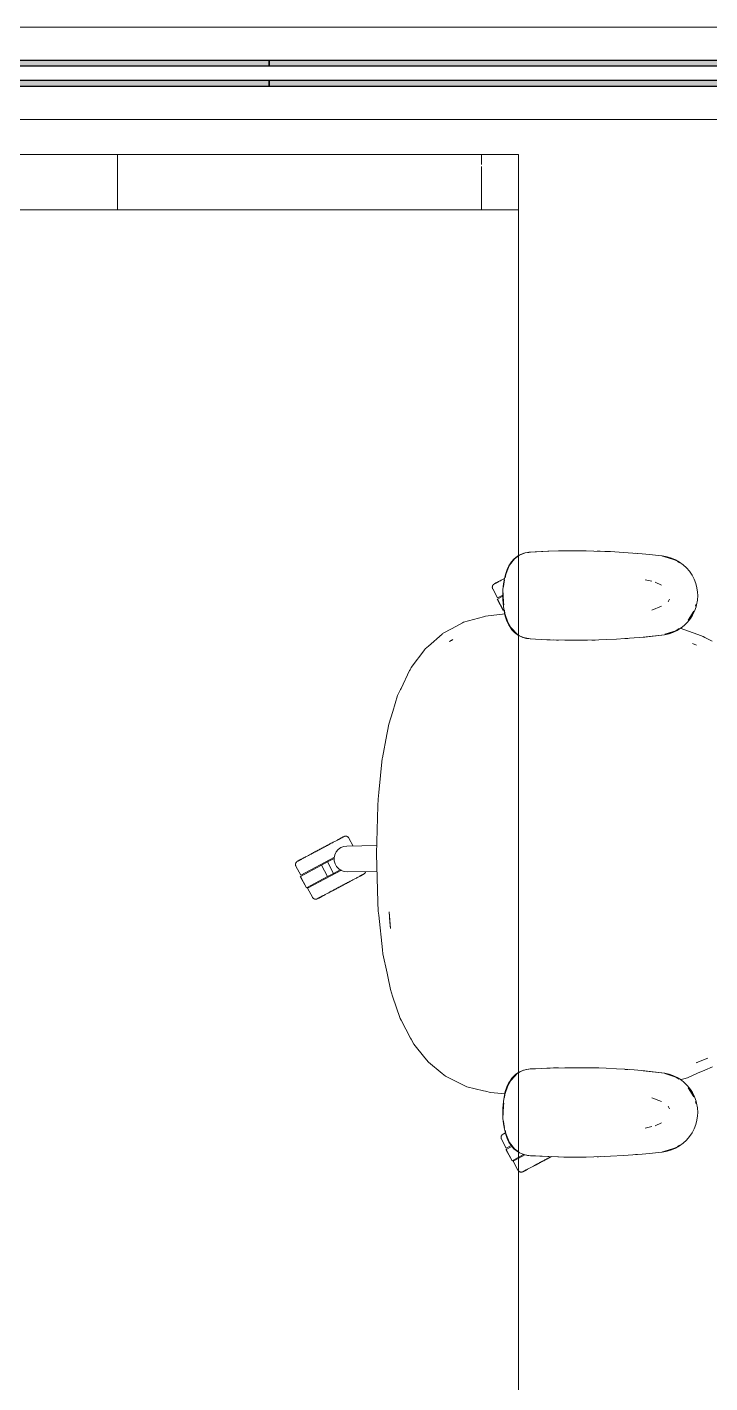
# Model space of a CAD drawing. Header units: millimetres. Extents: x 155927 to 295199, y -4084 to 97293.
# Drawn here: x 187236 to 187976, y 12139 to 13608 of the extents above; entities that cross this region are included whole.
import ezdxf

# ---------------------------------------------------------------- set-up
doc = ezdxf.new("R2010")
doc.units = ezdxf.units.MM
doc.header["$MEASUREMENT"] = 0
for name, color, linetype, lineweight in [('A-GLAZ-CURT', 7, 'CONTINUOUS', 9), ('A-GLAZ-CWMG', 7, 'CONTINUOUS', 9), ('G-IMPT', 8, 'CONTINUOUS', 9), ('I-FURN', 8, 'CONTINUOUS', 9)]:
    doc.layers.add(name, color=color, linetype=linetype, lineweight=lineweight)

msp = doc.modelspace()

# ---------------------------------------------------------------- hatches: boundary and pattern name
at = {"layer": 'A-GLAZ-CURT'}
h = msp.add_hatch(color=256, dxfattribs=at)
h.paths.add_polyline_path([(187498.8, 13543.6), (187498.8, 13549.6), (186598.8, 13549.6), (186598.8, 13543.6), (187304.6, 13543.6)], flags=0)
h.paths.add_polyline_path([(187498.8, 13565.6), (187498.8, 13571.6), (186598.8, 13571.6), (186598.8, 13565.6), (187304.6, 13565.6)], flags=0)
h = msp.add_hatch(color=256, dxfattribs=at)
h.paths.add_polyline_path([(188398.8, 13543.6), (188398.8, 13549.6), (187498.8, 13549.6), (187498.8, 13543.6), (188204.6, 13543.6)], flags=0)
h.paths.add_polyline_path([(188398.8, 13565.6), (188398.8, 13571.6), (187498.8, 13571.6), (187498.8, 13565.6), (188204.6, 13565.6)], flags=0)

# ---------------------------------------------------------------- linework, layer by layer
at = {"layer": 'A-GLAZ-CURT', "lineweight": 30}
for p, q in [((187498.8, 13571.6), (186598.8, 13571.6)), ((186598.8, 13565.6), (187498.8, 13565.6)), ((188398.8, 13571.6), (187498.8, 13571.6)), ((187498.8, 13571.6), (187498.8, 13565.6)), ((187498.8, 13565.6), (187498.8, 13571.6)), ((187498.8, 13565.6), (188398.8, 13565.6)), ((187498.8, 13549.6), (186598.8, 13549.6)), ((188398.8, 13549.6), (187498.8, 13549.6)), ((187498.8, 13549.6), (187498.8, 13543.6)), ((187498.8, 13543.6), (187498.8, 13549.6)), ((186598.8, 13543.6), (187498.8, 13543.6)), ((187498.8, 13543.6), (188398.8, 13543.6))]:
    msp.add_line(p, q, dxfattribs=at)
at = {"layer": 'A-GLAZ-CWMG'}
for p, q in [((187498.8, 13607.6), (186598.8, 13607.6)), ((188398.8, 13607.6), (187498.8, 13607.6)), ((187498.8, 13507.6), (186598.8, 13507.6)), ((188398.8, 13507.6), (187498.8, 13507.6))]:
    msp.add_line(p, q, dxfattribs=at)
at = {"layer": 'G-IMPT'}
for p, q in [((187764.6, 13031.3), (187759.3, 13024.5)), ((187761.4, 13028.1), (187764, 13031.1)), ((187767.8, 13034.2), (187764, 13031.1)), ((187769, 13034.6), (187764.6, 13031.3)), ((187769, 13034.9), (187767.8, 13034.2)), ((187771.2, 13036.1), (187769, 13034.9)), ((187770.2, 13035.5), (187769, 13034.6)), ((187776.4, 13037.9), (187770.2, 13035.5)), ((187771.2, 13036.1), (187774.9, 13037.5)), ((187776.2, 13037.9), (187774.9, 13037.5)), ((187776.2, 13037.9), (187778.6, 13038.3)), ((187776.4, 13037.9), (187780.2, 13038.5)), ((187780.2, 13038.6), (187778.6, 13038.3)), ((187802, 13039.7), (187780.2, 13038.6)), ((187800.8, 13039.6), (187780.2, 13038.6)), ((187780.2, 13038.6), (187781.9, 13038.7)), ((187802, 13039.7), (187781.9, 13038.7)), ((187822.2, 13040.1), (187800.8, 13039.6)), ((187812.4, 13040), (187800.8, 13039.6)), ((187800.8, 13039.6), (187802, 13039.7)), ((187822.2, 13040.1), (187802, 13039.7)), ((187812.4, 13040), (187831.6, 13040.2)), ((187842.4, 13040.1), (187812.4, 13040)), ((187822.2, 13040.1), (187812.4, 13040)), ((187820.2, 13040.1), (187818.3, 13040)), ((187822.2, 13040.1), (187820.2, 13040.1)), ((187842.4, 13040.1), (187822.2, 13040.1)), ((187842.4, 13040.1), (187831.6, 13040.2)), ((187842.4, 13040.1), (187850.8, 13039.9)), ((187862.6, 13039.5), (187850.8, 13039.9)), ((187855.8, 13039.8), (187854.3, 13039.8)), ((187857.7, 13039.7), (187855.8, 13039.8)), ((187862.6, 13039.5), (187868.6, 13039.3)), ((187882.7, 13038.5), (187868.6, 13039.3)), ((187887.8, 13038.1), (187882.7, 13038.5)), ((187887.8, 13038.1), (187902.9, 13036.9)), ((187896, 13037.5), (187897.7, 13037.3)), ((187902.9, 13036.9), (187907, 13036.6)), ((187907, 13036.6), (187924.9, 13034.7)), ((187924.4, 13034.7), (187936.9, 13030.8)), ((187924.4, 13034.7), (187927.7, 13033.7)), ((187924.9, 13034.7), (187930, 13033.8)), ((187933.4, 13032.6), (187925, 13034.5)), ((187936.9, 13030.8), (187927.7, 13033.7)), ((187934.8, 13032.3), (187930, 13033.8)), ((187933.4, 13032.6), (187941.5, 13028.9)), ((187939.1, 13030.5), (187934.8, 13032.3)), ((187755.2, 13014.5), (187757.5, 13020.1)), ((187755.2, 13015.6), (187756.7, 13019.9)), ((187758.7, 13024), (187756.7, 13019.9)), ((187759.3, 13024.5), (187757.5, 13020.1)), ((187758.7, 13024), (187761.4, 13028.1)), ((187939.1, 13030.5), (187943.5, 13028)), ((187943.6, 13027.3), (187941.5, 13028.9)), ((187947.6, 13025), (187943.5, 13028)), ((187947.6, 13025), (187951, 13021.8)), ((187954.4, 13018), (187951, 13021.8)), ((187957.2, 13013.8), (187954.4, 13018)), ((187752.7, 13004.2), (187752.2, 12998)), ((187752.7, 13004.2), (187753.7, 13010.1)), ((187753.1, 13004.5), (187752.9, 13001.3)), ((187753.9, 13008.3), (187753.1, 13004.5)), ((187755.2, 13015.6), (187753.7, 13010.1)), ((187755.2, 13014.5), (187754.5, 13011)), ((187906.2, 13008.7), (187913.7, 13007.1)), ((187924.1, 13003.1), (187917.3, 13006.3)), ((187957.2, 13013.8), (187959.4, 13009.6)), ((187959.4, 13009.6), (187961.2, 13004.9)), ((187962.5, 13000.1), (187961.2, 13004.9)), ((187752, 12991.7), (187752.2, 12998)), ((187752.1, 12987.2), (187752, 12991.7)), ((187752.1, 12987.2), (187752.6, 12979.9)), ((187752.5, 12994.8), (187752.4, 12991.7)), ((187752.6, 12984.5), (187752.4, 12991.7)), ((187932.7, 12987.9), (187931.7, 12985.7)), ((187963, 12986.7), (187962.1, 12981.7)), ((187962.5, 13000.1), (187963.1, 12995.5)), ((187963.3, 12991.7), (187963, 12986.7)), ((187963.3, 12991.7), (187963.1, 12995.5)), ((187752.6, 12984.5), (187753, 12981.8)), ((187753.8, 12973.1), (187752.6, 12979.9)), ((187753.8, 12975.6), (187754.3, 12972.3)), ((187754.7, 12969.2), (187753.8, 12973.1)), ((187754.3, 12972.3), (187757.3, 12962.9)), ((187913.7, 12976), (187924.2, 12980.1)), ((187931.7, 12985.7), (187931.4, 12985.2)), ((187959.2, 12974.9), (187952.9, 12965)), ((187959.2, 12974.9), (187957, 12971.2)), ((187959.9, 12974.8), (187957.6, 12970.3)), ((187959.9, 12974.8), (187961.6, 12979.6)), ((187960.8, 12980), (187961.4, 12982)), ((187962.1, 12981.7), (187961.6, 12979.6)), ((187708.4, 12962.1), (187697.2, 12956.1)), ((187709.5, 12962.7), (187708.4, 12962.1)), ((187730.9, 12968.7), (187709.5, 12962.7)), ((187730.9, 12968.7), (187733.1, 12969.4)), ((187754.4, 12971.8), (187733.1, 12969.4)), ((187754.7, 12969.2), (187756.5, 12964.1)), ((187756.5, 12964.1), (187758.7, 12959.5)), ((187757.3, 12962.9), (187758.8, 12960.4)), ((187758.7, 12959.5), (187759.5, 12958.1)), ((187759.1, 12960), (187759.9, 12958.5)), ((187761.9, 12954.6), (187759.5, 12958.1)), ((187760.4, 12957.7), (187762.3, 12954.6)), ((187948.6, 12959.2), (187945.2, 12956.6)), ((187952.2, 12962.8), (187948.6, 12959.2)), ((187952.2, 12962.8), (187955.3, 12966.8)), ((187957, 12971.2), (187952.9, 12965)), ((187957.6, 12970.3), (187955.3, 12966.8)), ((187671.3, 12936.9), (187686.1, 12949.9)), ((187686.1, 12949.9), (187686.8, 12950.5)), ((187697.2, 12956.1), (187686.8, 12950.5)), ((187694.1, 12941.9), (187697.9, 12943.9)), ((187694.1, 12941.9), (187696.4, 12943.1)), ((187696.4, 12943.1), (187697.9, 12943.9)), ((187761.1, 12956.7), (187768, 12949.3)), ((187761.1, 12956.7), (187762.4, 12955.2)), ((187764.8, 12951.6), (187761.9, 12954.6)), ((187762.3, 12954.6), (187768, 12949.3)), ((187762.5, 12955), (187765.6, 12951.5)), ((187764.8, 12951.6), (187766.1, 12950.5)), ((187768, 12949.3), (187765.6, 12951.5)), ((187769, 12948.5), (187766.1, 12950.5)), ((187770.2, 12948.2), (187769, 12948.8)), ((187769.3, 12948.3), (187773.7, 12946.3)), ((187770.2, 12948.2), (187774.5, 12946.1)), ((187777.6, 12945.2), (187773.7, 12946.3)), ((187774.5, 12946.1), (187781.9, 12944.7)), ((187781.6, 12944.7), (187777.6, 12945.2)), ((187787.3, 12944.4), (187781.6, 12944.7)), ((187787.3, 12944.4), (187799.9, 12943.8)), ((187803.4, 12943.7), (187799.9, 12943.8)), ((187819.1, 12943.3), (187803.4, 12943.7)), ((187806.8, 12943.6), (187810.1, 12943.5)), ((187812.3, 12943.5), (187810.1, 12943.5)), ((187819.1, 12943.3), (187823.6, 12943.2)), ((187823.6, 12943.2), (187838.3, 12943.3)), ((187843.8, 12943.3), (187838.3, 12943.3)), ((187843.8, 12943.3), (187856.1, 12943.6)), ((187850.5, 12943.5), (187848.5, 12943.5)), ((187852.2, 12943.5), (187850.5, 12943.5)), ((187863.9, 12943.9), (187856.1, 12943.6)), ((187863.9, 12943.9), (187875.3, 12944.5)), ((187884.1, 12945), (187875.3, 12944.5)), ((187884.1, 12945), (187894.4, 12945.7)), ((187886.2, 12945.2), (187884.3, 12945.1)), ((187886.2, 12945.2), (187887.6, 12945.3)), ((187905.8, 12946.7), (187894.4, 12945.7)), ((187927.2, 12949.1), (187904.3, 12946.6)), ((187904.3, 12946.6), (187924.4, 12948.7)), ((187927.2, 12949.1), (187905.8, 12946.7)), ((187927.2, 12949.1), (187924.4, 12948.7)), ((187927.2, 12949.1), (187932.2, 12950.2)), ((187939.6, 12953.5), (187927.7, 12949.7)), ((187936.9, 12952.6), (187927.7, 12949.7)), ((187927.7, 12949.4), (187930.4, 12949.9)), ((187930.4, 12949.9), (187938.6, 12953.1)), ((187936.3, 12951.7), (187932.2, 12950.2)), ((187940.9, 12953.9), (187936.3, 12951.7)), ((187939.6, 12953.5), (187936.9, 12952.6)), ((187939.6, 12953.5), (187943.2, 12955.9)), ((187940.9, 12953.9), (187945.2, 12956.6)), ((187944.4, 12956.5), (187963.3, 12949.5)), ((187963.3, 12949.5), (187969.3, 12947.4)), ((187971, 12946.4), (187969.3, 12947.4)), ((187978.9, 12942.3), (187971, 12946.4)), ((187652.8, 12913.6), (187667.3, 12933.1)), ((187667.3, 12933.1), (187668, 12934)), ((187671.3, 12936.9), (187668, 12934)), ((187962, 12937.9), (187957.5, 12939.6)), ((187957.5, 12939.6), (187961.4, 12938.2)), ((187962, 12937.9), (187961.4, 12938.2)), ((187652.8, 12913.6), (187652.3, 12912.8)), ((187650.9, 12910.5), (187641.7, 12890.9)), ((187650.9, 12910.5), (187651.4, 12911.2)), ((187652.3, 12912.8), (187651.4, 12911.2)), ((187638, 12883.2), (187641.2, 12890)), ((187641.7, 12890.9), (187641.2, 12890)), ((187638, 12883.2), (187632.7, 12865.9)), ((187632.7, 12865.9), (187628.5, 12852.3)), ((187626.4, 12841.1), (187621.5, 12815.7)), ((187626.4, 12841.1), (187627.1, 12844.7)), ((187628.5, 12852.3), (187627.1, 12844.7)), ((187621.4, 12815.2), (187617.6, 12778.2)), ((187621.4, 12815.2), (187621.5, 12815.7)), ((187616.6, 12763.9), (187616.9, 12771.2)), ((187617.6, 12778.2), (187616.9, 12771.2)), ((187615, 12711.7), (187616.6, 12763.9)), ((187616.7, 12659.5), (187615, 12711.7)), ((187616.7, 12659.5), (187617, 12649.6)), ((187617.5, 12645.2), (187617, 12649.6)), ((187628.9, 12649.1), (187630.2, 12630.8)), ((187628.9, 12649.1), (187629.6, 12637.7)), ((187617.5, 12645.2), (187621.7, 12607.8)), ((187630.2, 12630.8), (187629.6, 12637.7)), ((187622.1, 12603.4), (187621.7, 12607.8)), ((187626.5, 12582.4), (187622.1, 12603.4)), ((187626.5, 12582.4), (187627.3, 12578.8)), ((187627.3, 12578.8), (187630.1, 12564.9)), ((187632.6, 12557.5), (187630.1, 12564.9)), ((187632.6, 12557.5), (187640.8, 12533.4)), ((187641.7, 12531.7), (187640.8, 12533.4)), ((187652, 12512.2), (187641.7, 12531.7)), ((187652, 12512.2), (187652.7, 12510.9)), ((187655.4, 12505.7), (187652.7, 12510.9)), ((187655.4, 12505.7), (187667.6, 12490.6)), ((187671.4, 12485.9), (187667.6, 12490.6)), ((187974.1, 12490.5), (187962.2, 12485.6)), ((187686.3, 12473.8), (187671.4, 12485.9)), ((187686.3, 12473.8), (187690, 12470.8)), ((187761.1, 12466.7), (187768, 12474.1)), ((187762.3, 12468.8), (187768, 12474.1)), ((187764.8, 12471.8), (187766.1, 12472.9)), ((187768, 12474.1), (187765.6, 12471.9)), ((187769, 12474.9), (187766.1, 12472.9)), ((187770.2, 12475.2), (187769, 12474.6)), ((187769.3, 12475.1), (187773.7, 12477.1)), ((187770.2, 12475.2), (187774.5, 12477.3)), ((187777.6, 12478.2), (187773.7, 12477.1)), ((187774.5, 12477.3), (187781.9, 12478.7)), ((187781.6, 12478.7), (187777.6, 12478.2)), ((187787.3, 12479), (187781.6, 12478.7)), ((187787.3, 12479), (187799.9, 12479.6)), ((187803.4, 12479.7), (187799.9, 12479.6)), ((187819.1, 12480.1), (187803.4, 12479.7)), ((187806.8, 12479.8), (187810.1, 12479.9)), ((187812.3, 12479.9), (187810.1, 12479.9)), ((187819.1, 12480.1), (187823.6, 12480.1)), ((187823.6, 12480.1), (187838.3, 12480.1)), ((187843.8, 12480.1), (187838.3, 12480.1)), ((187843.8, 12480.1), (187856.1, 12479.8)), ((187850.5, 12479.9), (187848.5, 12479.9)), ((187852.2, 12479.9), (187850.5, 12479.9)), ((187863.9, 12479.5), (187856.1, 12479.8)), ((187863.9, 12479.5), (187875.3, 12478.9)), ((187884.1, 12478.4), (187875.3, 12478.9)), ((187884.1, 12478.4), (187894.4, 12477.7)), ((187886.2, 12478.2), (187884.3, 12478.3)), ((187886.2, 12478.2), (187887.6, 12478.1)), ((187905.8, 12476.7), (187894.4, 12477.7)), ((187927.2, 12474.3), (187904.3, 12476.8)), ((187904.3, 12476.8), (187924.4, 12474.6)), ((187927.2, 12474.3), (187905.8, 12476.7)), ((187927.2, 12474.3), (187924.4, 12474.6)), ((187927.2, 12474.3), (187932.2, 12473.2)), ((187927.7, 12474), (187930.4, 12473.5)), ((187939.6, 12469.9), (187927.7, 12473.7)), ((187936.9, 12470.8), (187927.7, 12473.7)), ((187930.4, 12473.5), (187938.6, 12470.3)), ((187936.3, 12471.7), (187932.2, 12473.2)), ((187952.1, 12469.2), (187963.2, 12474.1)), ((187962, 12485.5), (187962.2, 12485.6)), ((187963.2, 12474.1), (187971, 12477.5)), ((187971, 12477.5), (187979.2, 12481.1)), ((187690, 12470.8), (187697.1, 12467.3)), ((187708.6, 12461.6), (187697.1, 12467.3)), ((187708.6, 12461.6), (187713, 12459.5)), ((187713, 12459.5), (187730.9, 12455.1)), ((187754.3, 12451.1), (187757.3, 12460.5)), ((187754.7, 12454.2), (187756.5, 12459.3)), ((187756.5, 12459.3), (187758.7, 12463.9)), ((187757.3, 12460.5), (187758.8, 12463)), ((187758.7, 12463.9), (187759.5, 12465.3)), ((187759.1, 12463.4), (187759.9, 12464.9)), ((187761.9, 12468.8), (187759.5, 12465.3)), ((187760.4, 12465.7), (187762.3, 12468.8)), ((187761.1, 12466.7), (187762.4, 12468.2)), ((187764.8, 12471.8), (187761.9, 12468.8)), ((187762.5, 12468.4), (187765.6, 12471.9)), ((187940.9, 12469.5), (187936.3, 12471.7)), ((187939.6, 12469.9), (187936.9, 12470.8)), ((187939.6, 12469.9), (187943.2, 12467.5)), ((187940.9, 12469.5), (187945.2, 12466.8)), ((187952.1, 12469.2), (187944.3, 12467)), ((187948.6, 12464.2), (187945.2, 12466.8)), ((187952.2, 12460.6), (187948.6, 12464.2)), ((187952.2, 12460.6), (187955.3, 12456.6)), ((187959.2, 12448.5), (187952.9, 12458.4)), ((187957, 12452.2), (187952.9, 12458.4)), ((187730.9, 12455.1), (187733.3, 12454.5)), ((187738.6, 12453.2), (187733.3, 12454.5)), ((187754.4, 12451.7), (187738.6, 12453.2)), ((187752.1, 12436.2), (187752.6, 12443.5)), ((187753.8, 12450.3), (187752.6, 12443.5)), ((187754.7, 12454.2), (187753.8, 12450.3)), ((187753.8, 12447.8), (187754.3, 12451.1)), ((187913.7, 12447.4), (187924.2, 12443.3)), ((187957.6, 12453.1), (187955.3, 12456.6)), ((187959.2, 12448.5), (187957, 12452.2)), ((187959.9, 12448.6), (187957.6, 12453.1)), ((187959.9, 12448.6), (187961.6, 12443.8)), ((187960.8, 12443.4), (187961.4, 12441.3)), ((187962.1, 12441.7), (187961.6, 12443.8)), ((187752.1, 12436.2), (187752, 12431.7)), ((187752, 12431.7), (187752.2, 12425.4)), ((187752.6, 12438.9), (187752.4, 12431.7)), ((187752.5, 12428.6), (187752.4, 12431.7)), ((187752.6, 12438.9), (187753, 12441.6)), ((187931.7, 12437.7), (187931.4, 12438.2)), ((187932.7, 12435.5), (187931.7, 12437.7)), ((187963, 12436.7), (187962.1, 12441.7)), ((187963.3, 12431.7), (187963, 12436.7)), ((187963.3, 12431.7), (187963.1, 12427.8)), ((187752.7, 12419.2), (187752.2, 12425.4)), ((187752.7, 12419.2), (187753.7, 12413.3)), ((187753.1, 12418.9), (187752.9, 12422.1)), ((187753.9, 12415.1), (187753.1, 12418.9)), ((187906.2, 12414.7), (187913.7, 12416.3)), ((187924.1, 12420.3), (187917.3, 12417.1)), ((187957.2, 12409.6), (187959.4, 12413.8)), ((187959.4, 12413.8), (187961.2, 12418.5)), ((187962.5, 12423.3), (187961.2, 12418.5)), ((187962.5, 12423.3), (187963.1, 12427.8)), ((187755.2, 12407.8), (187753.7, 12413.3)), ((187755.2, 12408.9), (187754.5, 12412.4)), ((187755.2, 12408.9), (187757.5, 12403.3)), ((187755.2, 12407.8), (187756.7, 12403.5)), ((187758.7, 12399.4), (187756.7, 12403.5)), ((187759.3, 12398.9), (187757.5, 12403.3)), ((187758.7, 12399.4), (187761.4, 12395.3)), ((187764.6, 12392.1), (187759.3, 12398.9)), ((187947.6, 12398.4), (187951, 12401.6)), ((187954.4, 12405.4), (187951, 12401.6)), ((187957.2, 12409.6), (187954.4, 12405.4)), ((187761.4, 12395.3), (187764, 12392.3)), ((187767.8, 12389.2), (187764, 12392.3)), ((187769, 12388.8), (187764.6, 12392.1)), ((187769, 12388.5), (187767.8, 12389.2)), ((187770.2, 12387.9), (187769, 12388.8)), ((187771.2, 12387.3), (187769, 12388.5)), ((187776.4, 12385.5), (187770.2, 12387.9)), ((187771.2, 12387.3), (187774.9, 12385.9)), ((187776.2, 12385.5), (187774.9, 12385.9)), ((187776.2, 12385.5), (187778.6, 12385.1)), ((187776.4, 12385.5), (187780.2, 12384.9)), ((187780.2, 12384.8), (187778.6, 12385.1)), ((187800.8, 12383.8), (187780.2, 12384.8)), ((187802, 12383.7), (187780.2, 12384.8)), ((187780.2, 12384.8), (187781.9, 12384.7)), ((187802, 12383.7), (187781.9, 12384.7)), ((187882.7, 12384.9), (187868.6, 12384.1)), ((187887.8, 12385.2), (187882.7, 12384.9)), ((187887.8, 12385.2), (187902.9, 12386.5)), ((187896, 12385.9), (187897.7, 12386.1)), ((187902.9, 12386.5), (187907, 12386.8)), ((187907, 12386.8), (187924.9, 12388.7)), ((187924.4, 12388.7), (187936.9, 12392.6)), ((187924.4, 12388.7), (187927.7, 12389.7)), ((187924.9, 12388.7), (187930, 12389.6)), ((187933.4, 12390.8), (187925, 12388.9)), ((187936.9, 12392.6), (187927.7, 12389.7)), ((187934.8, 12391.1), (187930, 12389.6)), ((187933.4, 12390.8), (187941.5, 12394.5)), ((187939.1, 12392.9), (187934.8, 12391.1)), ((187939.1, 12392.9), (187943.5, 12395.4)), ((187943.6, 12396.1), (187941.5, 12394.5)), ((187947.6, 12398.4), (187943.5, 12395.4)), ((187822.2, 12383.3), (187800.8, 12383.8)), ((187812.4, 12383.4), (187800.8, 12383.8)), ((187800.8, 12383.8), (187802, 12383.7)), ((187822.2, 12383.3), (187802, 12383.7)), ((187842.4, 12383.3), (187812.4, 12383.4)), ((187822.2, 12383.3), (187812.4, 12383.4)), ((187812.4, 12383.4), (187831.6, 12383.2)), ((187820.2, 12383.3), (187818.3, 12383.3)), ((187822.2, 12383.3), (187820.2, 12383.3)), ((187842.4, 12383.3), (187822.2, 12383.3)), ((187842.4, 12383.3), (187831.6, 12383.2)), ((187842.4, 12383.3), (187850.8, 12383.5)), ((187862.6, 12383.9), (187850.8, 12383.5)), ((187855.8, 12383.6), (187854.3, 12383.6)), ((187857.7, 12383.7), (187855.8, 12383.6)), ((187862.6, 12383.9), (187868.6, 12384.1))]:
    msp.add_line(p, q, dxfattribs=at)
at = {"layer": 'I-FURN'}
for p, q in [((187729, 13469.5), (186209, 13469.5)), ((187769, 13469.5), (186969, 13469.5)), ((186969, 13469.5), (187769, 13469.5)), ((187204, 13469.5), (187334.3, 13469.5)), ((187334.3, 13469.5), (187769, 13469.5)), ((187334.3, 13409.5), (187334.3, 13469.5)), ((187334.3, 13409.5), (187334.3, 13469.5)), ((187769, 13469.5), (187729, 13469.5)), ((187729, 13458.9), (187729, 13469.5)), ((187729, 13458.9), (187729, 13469.5)), ((187729, 13409.5), (187729, 13456.6)), ((187729, 13409.5), (187729, 13456.6)), ((187769, 13409.5), (187769, 13469.5)), ((187769, 13409.5), (187769, 13469.5)), ((187769, 12069.5), (187769, 13469.5)), ((187769, 13469.5), (187769, 12069.5)), ((186209, 13409.5), (187729, 13409.5)), ((187334.3, 13409.5), (187204, 13409.5)), ((187769, 13409.5), (187334.3, 13409.5)), ((187729.5, 13409.5), (187769, 13409.5)), ((187740.6, 13001), (187740.7, 13001.2)), ((187740.7, 13001.7), (187740.8, 13001.8)), ((187740.7, 13001.5), (187740.7, 13001.7)), ((187740.7, 13001.3), (187740.7, 13001.5)), ((187740.7, 13001.2), (187740.7, 13001.3)), ((187740.8, 13002), (187740.9, 13002.1)), ((187740.8, 13001.8), (187740.8, 13002)), ((187740.9, 13002.3), (187741, 13002.4)), ((187740.9, 13002.1), (187740.9, 13002.3)), ((187741, 13002.4), (187741.1, 13002.6)), ((187741.1, 13002.6), (187741.2, 13002.7)), ((187741.2, 13002.9), (187741.3, 13003)), ((187741.2, 13002.7), (187741.2, 13002.9)), ((187741.3, 13003), (187741.4, 13003.1)), ((187741.4, 13003.1), (187741.5, 13003.2)), ((187741.5, 13003.2), (187741.6, 13003.4)), ((187741.6, 13003.4), (187741.7, 13003.5)), ((187741.7, 13003.5), (187741.8, 13003.6)), ((187741.8, 13003.6), (187741.9, 13003.7)), ((187741.9, 13003.7), (187742.1, 13003.8)), ((187742.1, 13003.8), (187742.2, 13003.9)), ((187742.2, 13003.9), (187742.3, 13004)), ((187742.3, 13004), (187742.5, 13004.1)), ((187742.5, 13004.1), (187742.6, 13004.2)), ((187742.6, 13004.2), (187742.7, 13004.3)), ((187742.7, 13004.3), (187742.8, 13004.3)), ((187742.9, 13004.4), (187742.8, 13004.3)), ((187742.8, 13004.3), (187742.8, 13004.3)), ((187742.8, 13004.3), (187742.9, 13004.3)), ((187742.8, 13004.3), (187742.8, 13004.3)), ((187742.8, 13004.3), (187742.8, 13004.3)), ((187742.9, 13004.3), (187743, 13004.4)), ((187743, 13004.4), (187742.9, 13004.4)), ((187743, 13004.4), (187743.1, 13004.5)), ((187743.2, 13004.5), (187743, 13004.4)), ((187743.1, 13004.5), (187743.3, 13004.6)), ((187743.4, 13004.6), (187743.2, 13004.5)), ((187743.3, 13004.6), (187743.5, 13004.7)), ((187743.6, 13004.8), (187743.4, 13004.6)), ((187743.5, 13004.7), (187743.8, 13004.8)), ((187743.9, 13004.9), (187743.6, 13004.8)), ((187743.8, 13004.8), (187744, 13005)), ((187744.2, 13005.1), (187743.9, 13004.9)), ((187744, 13005), (187744.4, 13005.2)), ((187744.6, 13005.3), (187744.2, 13005.1)), ((187744.4, 13005.2), (187744.8, 13005.4)), ((187745, 13005.5), (187744.6, 13005.3)), ((187744.8, 13005.4), (187745.2, 13005.6)), ((187745.4, 13005.7), (187745, 13005.5)), ((187745.2, 13005.6), (187745.6, 13005.8)), ((187745.9, 13005.9), (187745.4, 13005.7)), ((187745.6, 13005.8), (187746.1, 13006.1)), ((187746.4, 13006.2), (187745.9, 13005.9)), ((187746.1, 13006.1), (187746.6, 13006.3)), ((187746.9, 13006.5), (187746.4, 13006.2)), ((187746.6, 13006.3), (187747.2, 13006.6)), ((187747.5, 13006.8), (187746.9, 13006.5)), ((187747.2, 13006.6), (187747.7, 13006.9)), ((187748.1, 13007.1), (187747.5, 13006.8)), ((187748.7, 13007.5), (187748.1, 13007.1)), ((187749.4, 13007.8), (187748.7, 13007.5)), ((187750.1, 13008.2), (187749.4, 13007.8)), ((187750.8, 13008.6), (187750.1, 13008.2)), ((187751.5, 13009), (187750.8, 13008.6)), ((187752.3, 13009.4), (187751.5, 13009)), ((187753.1, 13009.8), (187752.3, 13009.4)), ((187753.9, 13010.2), (187753.1, 13009.8)), ((187740.6, 13000.9), (187740.6, 13001)), ((187740.6, 13000.7), (187740.6, 13000.9)), ((187740.6, 13000.5), (187740.6, 13000.7)), ((187740.7, 13000.4), (187740.6, 13000.5)), ((187740.7, 13000.2), (187740.7, 13000.4)), ((187740.7, 13000.1), (187740.7, 13000.2)), ((187740.7, 12999.9), (187740.7, 13000.1)), ((187740.8, 12999.7), (187740.7, 12999.9)), ((187740.8, 12999.6), (187740.8, 12999.7)), ((187740.9, 12999.4), (187740.8, 12999.6)), ((187740.9, 12999.3), (187740.9, 12999.4)), ((187741, 12999.1), (187740.9, 12999.3)), ((187741, 12999), (187741, 12999.1)), ((187741.1, 12998.8), (187741, 12999)), ((187741.1, 12998.8), (187746.3, 12989.2)), ((187745.9, 12987.8), (187752.5, 12975.5)), ((187746.1, 12987.9), (187751.4, 12990.7)), ((187752.6, 12975.6), (187746.1, 12987.9)), ((187746.3, 12989.2), (187751.9, 12992.2)), ((187753.7, 12976.1), (187752.6, 12975.6)), ((187563.2, 12721.7), (187564.1, 12722.2)), ((187564.6, 12722.5), (187563.7, 12722)), ((187564.1, 12722.2), (187565, 12722.7)), ((187565.5, 12722.9), (187564.6, 12722.5)), ((187565, 12722.7), (187565.9, 12723.2)), ((187566.4, 12723.4), (187565.5, 12722.9)), ((187565.9, 12723.2), (187566.8, 12723.6)), ((187567.3, 12723.9), (187566.4, 12723.4)), ((187566.8, 12723.6), (187567.7, 12724.1)), ((187568.1, 12724.3), (187567.3, 12723.9)), ((187567.7, 12724.1), (187568.5, 12724.5)), ((187569, 12724.8), (187568.1, 12724.3)), ((187569.8, 12725.2), (187569, 12724.8)), ((187570.6, 12725.6), (187569.8, 12725.2)), ((187571.3, 12726), (187570.6, 12725.6)), ((187572.1, 12726.4), (187571.3, 12726)), ((187572.8, 12726.8), (187572.1, 12726.4)), ((187573.5, 12727.2), (187572.8, 12726.8)), ((187574.1, 12727.5), (187573.5, 12727.2)), ((187574.7, 12727.8), (187574.1, 12727.5)), ((187575.3, 12728.1), (187574.7, 12727.8)), ((187575, 12728), (187575.6, 12728.3)), ((187575.8, 12728.4), (187575.3, 12728.1)), ((187575.6, 12728.3), (187576.1, 12728.6)), ((187576.4, 12728.7), (187575.8, 12728.4)), ((187576.1, 12728.6), (187576.6, 12728.8)), ((187576.8, 12729), (187576.4, 12728.7)), ((187576.6, 12728.8), (187577.1, 12729.1)), ((187577.3, 12729.2), (187576.8, 12729)), ((187577.1, 12729.1), (187577.5, 12729.3)), ((187577.7, 12729.4), (187577.3, 12729.2)), ((187577.5, 12729.3), (187577.9, 12729.5)), ((187578.1, 12729.6), (187577.7, 12729.4)), ((187577.9, 12729.5), (187578.2, 12729.7)), ((187578.4, 12729.8), (187578.1, 12729.6)), ((187578.2, 12729.7), (187578.6, 12729.9)), ((187578.7, 12730), (187578.4, 12729.8)), ((187578.6, 12729.9), (187578.8, 12730)), ((187579, 12730.1), (187578.7, 12730)), ((187578.8, 12730), (187579.1, 12730.2)), ((187579.2, 12730.2), (187579, 12730.1)), ((187579.1, 12730.2), (187579.3, 12730.3)), ((187579.4, 12730.3), (187579.2, 12730.2)), ((187579.3, 12730.3), (187579.4, 12730.4)), ((187579.4, 12730.4), (187579.6, 12730.4)), ((187579.5, 12730.4), (187579.4, 12730.3)), ((187579.6, 12730.4), (187579.5, 12730.4)), ((187579.6, 12730.4), (187579.6, 12730.5)), ((187579.6, 12730.5), (187579.7, 12730.5)), ((187579.7, 12730.5), (187579.6, 12730.4)), ((187579.7, 12730.5), (187579.8, 12730.6)), ((187579.7, 12730.5), (187579.7, 12730.5)), ((187579.7, 12730.5), (187579.7, 12730.5)), ((187579.8, 12730.6), (187580, 12730.6)), ((187580, 12730.6), (187580.1, 12730.7)), ((187580.1, 12730.7), (187580.3, 12730.7)), ((187580.3, 12730.7), (187580.4, 12730.8)), ((187580.4, 12730.8), (187580.6, 12730.8)), ((187580.6, 12730.8), (187580.7, 12730.9)), ((187580.7, 12730.9), (187580.9, 12730.9)), ((187580.9, 12730.9), (187581.1, 12730.9)), ((187581.1, 12730.9), (187581.2, 12730.9)), ((187581.2, 12730.9), (187581.4, 12731)), ((187581.4, 12731), (187581.5, 12731)), ((187581.5, 12731), (187581.7, 12731)), ((187581.7, 12731), (187581.9, 12730.9)), ((187581.9, 12730.9), (187582, 12730.9)), ((187582, 12730.9), (187582.2, 12730.9)), ((187582.2, 12730.9), (187582.3, 12730.9)), ((187582.3, 12730.9), (187582.5, 12730.8)), ((187582.5, 12730.8), (187582.7, 12730.8)), ((187582.7, 12730.8), (187582.8, 12730.8)), ((187582.8, 12730.8), (187583, 12730.7)), ((187583, 12730.7), (187583.1, 12730.7)), ((187583.1, 12730.7), (187583.3, 12730.6)), ((187583.3, 12730.6), (187583.4, 12730.5)), ((187583.4, 12730.5), (187583.6, 12730.4)), ((187583.6, 12730.4), (187583.7, 12730.4)), ((187583.7, 12730.4), (187583.8, 12730.3)), ((187583.8, 12730.3), (187584, 12730.2)), ((187584, 12730.2), (187584.1, 12730.1)), ((187584.1, 12730.1), (187584.2, 12730)), ((187584.2, 12730), (187584.3, 12729.9)), ((187584.3, 12729.9), (187584.4, 12729.8)), ((187584.4, 12729.8), (187584.6, 12729.6)), ((187584.6, 12729.6), (187584.7, 12729.5)), ((187584.7, 12729.5), (187584.8, 12729.4)), ((187584.8, 12729.4), (187584.9, 12729.3)), ((187584.9, 12729.3), (187585, 12729.1)), ((187585, 12729.1), (187585, 12729)), ((187585, 12729), (187585.1, 12728.9)), ((187585.1, 12728.9), (187585.1, 12728.8)), ((187589.8, 12720), (187585.1, 12728.8)), ((187532.9, 12688.6), (187569.6, 12708.1)), ((187536.7, 12707.6), (187536, 12707.3)), ((187537.4, 12708), (187536.7, 12707.6)), ((187538.2, 12708.4), (187537.4, 12708)), ((187539, 12708.8), (187538.2, 12708.4)), ((187539.8, 12709.3), (187539, 12708.8)), ((187540.6, 12709.7), (187539.8, 12709.3)), ((187541.4, 12710.1), (187540.6, 12709.7)), ((187542.3, 12710.6), (187541.4, 12710.1)), ((187543.2, 12711.1), (187542.3, 12710.6)), ((187544.1, 12711.6), (187543.2, 12711.1)), ((187543.6, 12711.3), (187544.5, 12711.8)), ((187545, 12712), (187544.1, 12711.6)), ((187544.5, 12711.8), (187545.4, 12712.3)), ((187546, 12712.5), (187545, 12712)), ((187545.4, 12712.3), (187546.4, 12712.8)), ((187546.9, 12713.1), (187546, 12712.5)), ((187546.4, 12712.8), (187547.3, 12713.3)), ((187547.9, 12713.6), (187546.9, 12713.1)), ((187547.3, 12713.3), (187548.3, 12713.8)), ((187548.8, 12714.1), (187547.9, 12713.6)), ((187548.3, 12713.8), (187549.3, 12714.3)), ((187549.8, 12714.6), (187548.8, 12714.1)), ((187549.3, 12714.3), (187550.3, 12714.8)), ((187550.8, 12715.1), (187549.8, 12714.6)), ((187550.3, 12714.8), (187551.3, 12715.4)), ((187551.8, 12715.7), (187550.8, 12715.1)), ((187551.3, 12715.4), (187552.3, 12715.9)), ((187552.8, 12716.2), (187551.8, 12715.7)), ((187552.3, 12715.9), (187553.3, 12716.4)), ((187553.8, 12716.7), (187552.8, 12716.2)), ((187553.3, 12716.4), (187554.3, 12717)), ((187554.8, 12717.3), (187553.8, 12716.7)), ((187554.3, 12717), (187555.3, 12717.5)), ((187555.8, 12717.8), (187554.8, 12717.3)), ((187555.3, 12717.5), (187556.3, 12718)), ((187556.8, 12718.3), (187555.8, 12717.8)), ((187556.3, 12718), (187557.3, 12718.6)), ((187557.8, 12718.9), (187556.8, 12718.3)), ((187557.3, 12718.6), (187558.3, 12719.1)), ((187558.8, 12719.4), (187557.8, 12718.9)), ((187558.3, 12719.1), (187559.3, 12719.6)), ((187559.8, 12719.9), (187558.8, 12719.4)), ((187559.3, 12719.6), (187560.3, 12720.2)), ((187560.8, 12720.4), (187559.8, 12719.9)), ((187560.3, 12720.2), (187561.2, 12720.7)), ((187561.8, 12721), (187560.8, 12720.4)), ((187561.2, 12720.7), (187562.2, 12721.2)), ((187562.7, 12721.5), (187561.8, 12721)), ((187562.2, 12721.2), (187563.2, 12721.7)), ((187563.7, 12722), (187562.7, 12721.5)), ((187569.3, 12707.6), (187570, 12710.9)), ((187569.3, 12704.3), (187569.3, 12707.6)), ((187570, 12710.9), (187571.5, 12714)), ((187571.5, 12714), (187573.7, 12716.5)), ((187573.7, 12716.5), (187576.5, 12718.5)), ((187576.5, 12718.5), (187579.6, 12719.7)), ((187579.6, 12719.7), (187583, 12720.2)), ((187583, 12720.2), (187615.3, 12720.8)), ((187527.3, 12700.8), (187527.4, 12701)), ((187527.3, 12700.6), (187527.3, 12700.8)), ((187527.3, 12700.5), (187527.3, 12700.6)), ((187527.3, 12700.3), (187527.3, 12700.5)), ((187527.3, 12700.2), (187527.3, 12700.3)), ((187527.3, 12700), (187527.3, 12700.2)), ((187527.3, 12699.8), (187527.3, 12700)), ((187527.3, 12699.7), (187527.3, 12699.8)), ((187527.3, 12699.5), (187527.3, 12699.7)), ((187527.4, 12699.4), (187527.3, 12699.5)), ((187527.4, 12701.3), (187527.5, 12701.4)), ((187527.4, 12701.1), (187527.4, 12701.3)), ((187527.4, 12701), (187527.4, 12701.1)), ((187527.4, 12699.2), (187527.4, 12699.4)), ((187527.4, 12699), (187527.4, 12699.2)), ((187527.5, 12698.9), (187527.4, 12699)), ((187527.5, 12701.6), (187527.6, 12701.7)), ((187527.5, 12701.4), (187527.5, 12701.6)), ((187527.5, 12698.7), (187527.5, 12698.9)), ((187527.6, 12698.6), (187527.5, 12698.7)), ((187527.6, 12701.9), (187527.7, 12702)), ((187527.6, 12701.7), (187527.6, 12701.9)), ((187527.7, 12698.4), (187527.6, 12698.6)), ((187527.7, 12702), (187527.8, 12702.2)), ((187527.7, 12698.3), (187527.7, 12698.4)), ((187527.7, 12698.3), (187532.9, 12688.6)), ((187527.8, 12702.2), (187527.9, 12702.3)), ((187527.9, 12702.3), (187528, 12702.4)), ((187528, 12702.4), (187528.1, 12702.6)), ((187528.1, 12702.6), (187528.2, 12702.7)), ((187528.2, 12702.7), (187528.3, 12702.8)), ((187528.3, 12702.8), (187528.4, 12702.9)), ((187528.4, 12702.9), (187528.5, 12703.1)), ((187528.5, 12703.1), (187528.6, 12703.2)), ((187528.6, 12703.2), (187528.7, 12703.3)), ((187528.7, 12703.3), (187528.8, 12703.4)), ((187528.8, 12703.4), (187529, 12703.5)), ((187529, 12703.5), (187529.1, 12703.6)), ((187529.1, 12703.6), (187529.2, 12703.7)), ((187529.2, 12703.7), (187529.4, 12703.7)), ((187529.4, 12703.7), (187529.4, 12703.8)), ((187529.4, 12703.8), (187529.4, 12703.8)), ((187529.4, 12703.8), (187529.5, 12703.8)), ((187529.5, 12703.8), (187529.4, 12703.8)), ((187529.4, 12703.8), (187529.4, 12703.8)), ((187529.7, 12703.9), (187529.5, 12703.8)), ((187529.5, 12703.8), (187529.6, 12703.8)), ((187529.5, 12703.8), (187529.5, 12703.8)), ((187529.6, 12703.8), (187529.7, 12703.9)), ((187529.7, 12703.9), (187529.9, 12704)), ((187529.8, 12704), (187529.7, 12703.9)), ((187530, 12704.1), (187529.8, 12704)), ((187529.9, 12704), (187530.1, 12704.1)), ((187530.3, 12704.2), (187530, 12704.1)), ((187530.1, 12704.1), (187530.4, 12704.3)), ((187530.5, 12704.4), (187530.3, 12704.2)), ((187530.4, 12704.3), (187530.7, 12704.4)), ((187530.9, 12704.5), (187530.5, 12704.4)), ((187530.7, 12704.4), (187531, 12704.6)), ((187531.2, 12704.7), (187530.9, 12704.5)), ((187531, 12704.6), (187531.4, 12704.8)), ((187531.6, 12704.9), (187531.2, 12704.7)), ((187531.4, 12704.8), (187531.8, 12705)), ((187532, 12705.2), (187531.6, 12704.9)), ((187531.8, 12705), (187532.3, 12705.3)), ((187532.5, 12705.4), (187532, 12705.2)), ((187532.3, 12705.3), (187532.7, 12705.5)), ((187533, 12705.7), (187532.5, 12705.4)), ((187532.7, 12705.5), (187533.3, 12705.8)), ((187532.7, 12687.4), (187555.4, 12699.5)), ((187533.5, 12706), (187533, 12705.7)), ((187533.3, 12705.8), (187533.8, 12706.1)), ((187534.1, 12706.3), (187533.5, 12706)), ((187533.8, 12706.1), (187534.4, 12706.4)), ((187534.7, 12706.6), (187534.1, 12706.3)), ((187535.4, 12706.9), (187534.7, 12706.6)), ((187536, 12707.3), (187535.4, 12706.9)), ((187540.4, 12674.5), (187577.2, 12694)), ((187555.4, 12699.5), (187562.1, 12703)), ((187562, 12687.1), (187555.4, 12699.5)), ((187562.1, 12703), (187569.2, 12706.8)), ((187568.6, 12690.6), (187562.1, 12703)), ((187575.8, 12694.4), (187568.6, 12690.6)), ((187570.2, 12701), (187569.3, 12704.3)), ((187571.8, 12698.1), (187570.2, 12701)), ((187574.1, 12695.6), (187571.8, 12698.1)), ((187576.9, 12693.7), (187574.1, 12695.6)), ((187580.1, 12692.6), (187576.9, 12693.7)), ((187615.6, 12692.8), (187583.4, 12692.2)), ((187532.5, 12687.3), (187539.1, 12674.9)), ((187539.3, 12675), (187532.7, 12687.4)), ((187562, 12687.1), (187539.3, 12675)), ((187568.6, 12690.6), (187562, 12687.1)), ((187579.4, 12678.2), (187578.4, 12677.7)), ((187578.9, 12678), (187579.9, 12678.5)), ((187580.4, 12678.8), (187579.4, 12678.2)), ((187579.9, 12678.5), (187580.9, 12679)), ((187583.4, 12692.2), (187580.1, 12692.6)), ((187581.4, 12679.3), (187580.4, 12678.8)), ((187580.9, 12679), (187581.9, 12679.5)), ((187582.4, 12679.8), (187581.4, 12679.3)), ((187581.9, 12679.5), (187582.8, 12680.1)), ((187583.4, 12680.3), (187582.4, 12679.8)), ((187582.8, 12680.1), (187583.8, 12680.6)), ((187584.3, 12680.8), (187583.4, 12680.3)), ((187583.8, 12680.6), (187584.7, 12681.1)), ((187585.3, 12681.3), (187584.3, 12680.8)), ((187584.7, 12681.1), (187585.7, 12681.6)), ((187586.2, 12681.8), (187585.3, 12681.3)), ((187585.7, 12681.6), (187586.6, 12682.1)), ((187587.1, 12682.3), (187586.2, 12681.8)), ((187586.6, 12682.1), (187587.5, 12682.5)), ((187587.5, 12682.5), (187588.4, 12683)), ((187588.4, 12683), (187589.3, 12683.5)), ((187589.3, 12683.5), (187590.1, 12683.9)), ((187590.1, 12683.9), (187590.9, 12684.4)), ((187590.9, 12684.4), (187591.7, 12684.8)), ((187591.7, 12684.8), (187592.5, 12685.2)), ((187592.5, 12685.2), (187593.3, 12685.6)), ((187593.3, 12685.6), (187594, 12686)), ((187594, 12686), (187594.7, 12686.4)), ((187594.7, 12686.4), (187595.3, 12686.7)), ((187595.3, 12686.7), (187596, 12687)), ((187596, 12687), (187596.6, 12687.4)), ((187596.9, 12687.5), (187596.3, 12687.2)), ((187596.6, 12687.4), (187597.2, 12687.7)), ((187597.4, 12687.8), (187596.9, 12687.5)), ((187597.2, 12687.7), (187597.7, 12688)), ((187598, 12688.1), (187597.4, 12687.8)), ((187597.7, 12688), (187598.2, 12688.2)), ((187598.4, 12688.4), (187598, 12688.1)), ((187598.2, 12688.2), (187598.7, 12688.5)), ((187598.9, 12688.6), (187598.4, 12688.4)), ((187598.7, 12688.5), (187599.1, 12688.7)), ((187599.3, 12688.8), (187598.9, 12688.6)), ((187599.1, 12688.7), (187599.5, 12688.9)), ((187599.7, 12689), (187599.3, 12688.8)), ((187599.5, 12688.9), (187599.8, 12689.1)), ((187600, 12689.2), (187599.7, 12689)), ((187599.8, 12689.1), (187600.2, 12689.3)), ((187600.3, 12689.3), (187600, 12689.2)), ((187600.2, 12689.3), (187600.4, 12689.4)), ((187600.6, 12689.5), (187600.3, 12689.3)), ((187600.4, 12689.4), (187600.7, 12689.5)), ((187600.8, 12689.6), (187600.6, 12689.5)), ((187600.7, 12689.5), (187600.9, 12689.6)), ((187601, 12689.7), (187600.8, 12689.6)), ((187600.9, 12689.6), (187601, 12689.7)), ((187601.1, 12689.8), (187601, 12689.7)), ((187601, 12689.7), (187601.2, 12689.8)), ((187601.2, 12689.8), (187601.1, 12689.8)), ((187601.3, 12689.9), (187601.2, 12689.8)), ((187601.2, 12689.8), (187601.3, 12689.9)), ((187601.2, 12689.8), (187601.2, 12689.8)), ((187601.5, 12690), (187601.3, 12689.9)), ((187601.3, 12689.9), (187601.3, 12689.9)), ((187601.3, 12689.9), (187601.3, 12689.9)), ((187601.3, 12689.9), (187601.3, 12689.9)), ((187601.6, 12690.1), (187601.5, 12690)), ((187601.7, 12690.1), (187601.6, 12690.1)), ((187601.9, 12690.2), (187601.7, 12690.1)), ((187602, 12690.3), (187601.9, 12690.2)), ((187602.1, 12690.4), (187602, 12690.3)), ((187602.2, 12690.6), (187602.1, 12690.4)), ((187602.3, 12690.7), (187602.2, 12690.6)), ((187602.4, 12690.8), (187602.3, 12690.7)), ((187602.5, 12690.9), (187602.4, 12690.8)), ((187602.6, 12691), (187602.5, 12690.9)), ((187602.7, 12691.2), (187602.6, 12691)), ((187602.8, 12691.3), (187602.7, 12691.2)), ((187602.9, 12691.5), (187602.8, 12691.3)), ((187603, 12691.6), (187602.9, 12691.5)), ((187603.1, 12691.7), (187603, 12691.6)), ((187603.2, 12692), (187603.1, 12691.9)), ((187603.1, 12691.9), (187603.1, 12691.7)), ((187603.3, 12692.3), (187603.2, 12692.2)), ((187603.2, 12692.2), (187603.2, 12692)), ((187603.3, 12692.5), (187603.3, 12692.3)), ((187540.4, 12674.5), (187545.6, 12664.8)), ((187545.7, 12664.6), (187545.6, 12664.8)), ((187545.6, 12664.8), (187545.6, 12664.8)), ((187545.7, 12664.5), (187545.7, 12664.6)), ((187545.8, 12664.4), (187545.7, 12664.5)), ((187545.9, 12664.2), (187545.8, 12664.4)), ((187546, 12664.1), (187545.9, 12664.2)), ((187546.1, 12664), (187546, 12664.1)), ((187546.3, 12663.9), (187546.1, 12664)), ((187546.4, 12663.8), (187546.3, 12663.9)), ((187546.5, 12663.6), (187546.4, 12663.8)), ((187546.6, 12663.5), (187546.5, 12663.6)), ((187546.7, 12663.4), (187546.6, 12663.5)), ((187546.9, 12663.3), (187546.7, 12663.4)), ((187547, 12663.3), (187546.9, 12663.3)), ((187551.2, 12663.2), (187551.3, 12663.3)), ((187551.4, 12663.4), (187551.3, 12663.3)), ((187551.3, 12663.3), (187551.5, 12663.4)), ((187551.6, 12663.5), (187551.4, 12663.4)), ((187551.5, 12663.4), (187551.7, 12663.5)), ((187551.9, 12663.6), (187551.6, 12663.5)), ((187551.7, 12663.5), (187552, 12663.7)), ((187552.1, 12663.7), (187551.9, 12663.6)), ((187552, 12663.7), (187552.3, 12663.8)), ((187552.5, 12663.9), (187552.1, 12663.7)), ((187552.3, 12663.8), (187552.6, 12664)), ((187552.8, 12664.1), (187552.5, 12663.9)), ((187552.6, 12664), (187553, 12664.2)), ((187553.2, 12664.3), (187552.8, 12664.1)), ((187553, 12664.2), (187553.4, 12664.4)), ((187553.6, 12664.5), (187553.2, 12664.3)), ((187553.4, 12664.4), (187553.9, 12664.6)), ((187554.1, 12664.8), (187553.6, 12664.5)), ((187553.9, 12664.6), (187554.3, 12664.9)), ((187554.6, 12665), (187554.1, 12664.8)), ((187554.3, 12664.9), (187554.9, 12665.2)), ((187555.1, 12665.3), (187554.6, 12665)), ((187554.9, 12665.2), (187555.4, 12665.5)), ((187555.7, 12665.6), (187555.1, 12665.3)), ((187555.4, 12665.5), (187556, 12665.8)), ((187556, 12665.8), (187556.6, 12666.1)), ((187556.6, 12666.1), (187557.2, 12666.5)), ((187557.2, 12666.5), (187557.9, 12666.8)), ((187557.9, 12666.8), (187558.6, 12667.2)), ((187558.6, 12667.2), (187559.4, 12667.6)), ((187559.4, 12667.6), (187560.1, 12668)), ((187560.1, 12668), (187560.9, 12668.4)), ((187560.9, 12668.4), (187561.7, 12668.8)), ((187561.7, 12668.8), (187562.6, 12669.3)), ((187563, 12669.5), (187562.2, 12669.1)), ((187562.6, 12669.3), (187563.4, 12669.7)), ((187563.9, 12670), (187563, 12669.5)), ((187563.4, 12669.7), (187564.3, 12670.2)), ((187564.8, 12670.5), (187563.9, 12670)), ((187564.3, 12670.2), (187565.2, 12670.7)), ((187565.7, 12670.9), (187564.8, 12670.5)), ((187565.2, 12670.7), (187566.1, 12671.2)), ((187566.6, 12671.4), (187565.7, 12670.9)), ((187566.1, 12671.2), (187567, 12671.7)), ((187567.5, 12671.9), (187566.6, 12671.4)), ((187567, 12671.7), (187568, 12672.2)), ((187568.5, 12672.4), (187567.5, 12671.9)), ((187568, 12672.2), (187568.9, 12672.7)), ((187569.5, 12672.9), (187568.5, 12672.4)), ((187568.9, 12672.7), (187569.9, 12673.2)), ((187570.4, 12673.5), (187569.5, 12672.9)), ((187569.9, 12673.2), (187570.9, 12673.7)), ((187571.4, 12674), (187570.4, 12673.5)), ((187570.9, 12673.7), (187571.9, 12674.2)), ((187572.4, 12674.5), (187571.4, 12674)), ((187571.9, 12674.2), (187572.9, 12674.8)), ((187573.4, 12675), (187572.4, 12674.5)), ((187572.9, 12674.8), (187573.9, 12675.3)), ((187574.4, 12675.6), (187573.4, 12675)), ((187573.9, 12675.3), (187574.9, 12675.8)), ((187575.4, 12676.1), (187574.4, 12675.6)), ((187574.9, 12675.8), (187575.9, 12676.4)), ((187576.4, 12676.6), (187575.4, 12676.1)), ((187575.9, 12676.4), (187576.9, 12676.9)), ((187577.4, 12677.2), (187576.4, 12676.6)), ((187576.9, 12676.9), (187577.9, 12677.4)), ((187578.4, 12677.7), (187577.4, 12677.2)), ((187577.9, 12677.4), (187578.9, 12678)), ((187547.1, 12663.2), (187547, 12663.3)), ((187547.3, 12663.1), (187547.1, 12663.2)), ((187547.4, 12663), (187547.3, 12663.1)), ((187547.6, 12663), (187547.4, 12663)), ((187547.7, 12662.9), (187547.6, 12663)), ((187547.9, 12662.9), (187547.7, 12662.9)), ((187548, 12662.8), (187547.9, 12662.9)), ((187548.2, 12662.8), (187548, 12662.8)), ((187548.4, 12662.7), (187548.2, 12662.8)), ((187548.5, 12662.7), (187548.4, 12662.7)), ((187548.7, 12662.7), (187548.5, 12662.7)), ((187548.8, 12662.7), (187548.7, 12662.7)), ((187549, 12662.7), (187548.8, 12662.7)), ((187549.2, 12662.7), (187549, 12662.7)), ((187549.3, 12662.7), (187549.2, 12662.7)), ((187549.5, 12662.7), (187549.3, 12662.7)), ((187549.6, 12662.7), (187549.5, 12662.7)), ((187549.8, 12662.7), (187549.6, 12662.7)), ((187550, 12662.8), (187549.8, 12662.7)), ((187550.1, 12662.8), (187550, 12662.8)), ((187550.3, 12662.8), (187550.1, 12662.8)), ((187550.4, 12662.9), (187550.3, 12662.8)), ((187550.6, 12662.9), (187550.4, 12662.9)), ((187550.7, 12663), (187550.6, 12662.9)), ((187550.9, 12663.1), (187550.7, 12663)), ((187551, 12663.1), (187550.9, 12663.1)), ((187551.1, 12663.2), (187551, 12663.1)), ((187551, 12663.1), (187551.1, 12663.2)), ((187551, 12663.1), (187551, 12663.1)), ((187551, 12663.1), (187551, 12663.1)), ((187551.3, 12663.3), (187551.1, 12663.2)), ((187551.1, 12663.2), (187551.1, 12663.2)), ((187551.1, 12663.2), (187551.2, 12663.2)), ((187750.1, 12404.7), (187750.2, 12404.9)), ((187750.1, 12404.6), (187750.1, 12404.7)), ((187750.1, 12404.4), (187750.1, 12404.6)), ((187750.1, 12404.3), (187750.1, 12404.4)), ((187750.1, 12404.1), (187750.1, 12404.3)), ((187750.2, 12403.9), (187750.1, 12404.1)), ((187750.2, 12405.4), (187750.3, 12405.5)), ((187750.2, 12405.2), (187750.2, 12405.4)), ((187750.2, 12405.1), (187750.2, 12405.2)), ((187750.2, 12404.9), (187750.2, 12405.1)), ((187750.2, 12403.8), (187750.2, 12403.9)), ((187750.2, 12403.6), (187750.2, 12403.8)), ((187750.3, 12403.5), (187750.2, 12403.6)), ((187750.3, 12405.7), (187750.4, 12405.8)), ((187750.3, 12405.5), (187750.3, 12405.7)), ((187750.3, 12403.3), (187750.3, 12403.5)), ((187750.3, 12403.2), (187750.3, 12403.3)), ((187750.4, 12403), (187750.3, 12403.2)), ((187750.4, 12406), (187750.5, 12406.1)), ((187750.4, 12405.8), (187750.4, 12406)), ((187750.5, 12402.9), (187750.4, 12403)), ((187750.5, 12406.1), (187750.6, 12406.3)), ((187750.5, 12402.7), (187750.5, 12402.9)), ((187750.6, 12402.6), (187750.5, 12402.7)), ((187750.6, 12406.4), (187750.7, 12406.6)), ((187750.6, 12406.3), (187750.6, 12406.4)), ((187750.6, 12402.6), (187755.8, 12392.9)), ((187750.7, 12406.6), (187750.8, 12406.7)), ((187750.8, 12406.7), (187750.9, 12406.8)), ((187750.9, 12406.8), (187751, 12407)), ((187751, 12407), (187751.1, 12407.1)), ((187751.1, 12407.1), (187751.2, 12407.2)), ((187751.2, 12407.2), (187751.3, 12407.3)), ((187751.3, 12407.3), (187751.4, 12407.4)), ((187751.4, 12407.4), (187751.6, 12407.5)), ((187751.6, 12407.5), (187751.7, 12407.6)), ((187751.7, 12407.6), (187751.8, 12407.7)), ((187751.8, 12407.7), (187752, 12407.8)), ((187752, 12407.8), (187752.1, 12407.9)), ((187752.1, 12407.9), (187752.2, 12408)), ((187752.2, 12408), (187752.3, 12408)), ((187752.3, 12408), (187752.4, 12408.1)), ((187752.4, 12408.1), (187752.3, 12408)), ((187752.3, 12408), (187752.3, 12408)), ((187752.3, 12408), (187752.3, 12408)), ((187752.3, 12408), (187752.3, 12408)), ((187752.4, 12408.1), (187752.5, 12408.1)), ((187752.5, 12408.1), (187752.4, 12408.1)), ((187752.5, 12408.1), (187752.6, 12408.2)), ((187752.7, 12408.2), (187752.5, 12408.1)), ((187752.6, 12408.2), (187752.8, 12408.3)), ((187752.9, 12408.3), (187752.7, 12408.2)), ((187752.8, 12408.3), (187753, 12408.4)), ((187753.1, 12408.5), (187752.9, 12408.3)), ((187753, 12408.4), (187753.2, 12408.5)), ((187753.4, 12408.6), (187753.1, 12408.5)), ((187753.2, 12408.5), (187753.5, 12408.7)), ((187753.7, 12408.8), (187753.4, 12408.6)), ((187753.5, 12408.7), (187753.9, 12408.9)), ((187754.1, 12409), (187753.7, 12408.8)), ((187753.9, 12408.9), (187754.3, 12409.1)), ((187754.5, 12409.2), (187754.1, 12409)), ((187754.3, 12409.1), (187754.7, 12409.3)), ((187754.9, 12409.4), (187754.5, 12409.2)), ((187755.4, 12391.6), (187762, 12379.2)), ((187755.6, 12391.6), (187760.9, 12394.5)), ((187762.1, 12379.3), (187755.6, 12391.6)), ((187755.8, 12392.9), (187760.9, 12395.6)), ((187768.6, 12381.6), (187775.9, 12385.5)), ((187774.6, 12385.9), (187768.8, 12382.8)), ((187768.8, 12382.8), (187762.1, 12379.3)), ((187763.3, 12378.8), (187768.6, 12381.6)), ((187763.3, 12378.8), (187768.4, 12369.1)), ((187778, 12369.6), (187777.5, 12369.3)), ((187777.7, 12369.4), (187778.3, 12369.7)), ((187778.6, 12369.9), (187778, 12369.6)), ((187778.3, 12369.7), (187778.8, 12370)), ((187778.8, 12370), (187779.5, 12370.4)), ((187779.5, 12370.4), (187780.1, 12370.7)), ((187780.1, 12370.7), (187780.8, 12371.1)), ((187780.8, 12371.1), (187781.5, 12371.5)), ((187781.5, 12371.5), (187782.2, 12371.8)), ((187782.2, 12371.8), (187783, 12372.2)), ((187783, 12372.2), (187783.8, 12372.7)), ((187783.8, 12372.7), (187784.6, 12373.1)), ((187784.6, 12373.1), (187785.4, 12373.5)), ((187785.9, 12373.8), (187785, 12373.3)), ((187785.4, 12373.5), (187786.3, 12374)), ((187786.7, 12374.2), (187785.9, 12373.8)), ((187786.3, 12374), (187787.2, 12374.5)), ((187787.6, 12374.7), (187786.7, 12374.2)), ((187787.2, 12374.5), (187788.1, 12374.9)), ((187788.5, 12375.2), (187787.6, 12374.7)), ((187788.1, 12374.9), (187789, 12375.4)), ((187789.5, 12375.7), (187788.5, 12375.2)), ((187789, 12375.4), (187789.9, 12375.9)), ((187790.4, 12376.2), (187789.5, 12375.7)), ((187789.9, 12375.9), (187790.8, 12376.4)), ((187791.4, 12376.7), (187790.4, 12376.2)), ((187790.8, 12376.4), (187791.8, 12376.9)), ((187792.3, 12377.2), (187791.4, 12376.7)), ((187791.8, 12376.9), (187792.8, 12377.4)), ((187793.3, 12377.7), (187792.3, 12377.2)), ((187792.8, 12377.4), (187793.7, 12378)), ((187794.3, 12378.3), (187793.3, 12377.7)), ((187793.7, 12378), (187794.7, 12378.5)), ((187795.3, 12378.8), (187794.3, 12378.3)), ((187794.7, 12378.5), (187795.7, 12379)), ((187796.3, 12379.3), (187795.3, 12378.8)), ((187795.7, 12379), (187796.7, 12379.6)), ((187797.3, 12379.8), (187796.3, 12379.3)), ((187796.7, 12379.6), (187797.7, 12380.1)), ((187798.3, 12380.4), (187797.3, 12379.8)), ((187797.7, 12380.1), (187798.7, 12380.6)), ((187799.3, 12380.9), (187798.3, 12380.4)), ((187798.7, 12380.6), (187799.7, 12381.2)), ((187800.3, 12381.4), (187799.3, 12380.9)), ((187799.7, 12381.2), (187800.7, 12381.7)), ((187801.3, 12382), (187800.3, 12381.4)), ((187800.7, 12381.7), (187801.7, 12382.2)), ((187802.3, 12382.5), (187801.3, 12382)), ((187801.7, 12382.2), (187802.7, 12382.8)), ((187803.3, 12383), (187802.3, 12382.5)), ((187802.7, 12382.8), (187803.7, 12383.3)), ((187804.3, 12383.6), (187803.3, 12383)), ((187803.7, 12383.3), (187804.7, 12383.8)), ((187768.4, 12369), (187768.4, 12369.1)), ((187768.5, 12368.9), (187768.4, 12369)), ((187768.6, 12368.8), (187768.5, 12368.9)), ((187768.7, 12368.6), (187768.6, 12368.8)), ((187768.8, 12368.5), (187768.7, 12368.6)), ((187768.9, 12368.4), (187768.8, 12368.5)), ((187769, 12368.2), (187768.9, 12368.4)), ((187769.1, 12368.1), (187769, 12368.2)), ((187769.2, 12368), (187769.1, 12368.1)), ((187769.3, 12367.9), (187769.2, 12368)), ((187769.5, 12367.8), (187769.3, 12367.9)), ((187769.6, 12367.7), (187769.5, 12367.8)), ((187769.7, 12367.6), (187769.6, 12367.7)), ((187769.9, 12367.5), (187769.7, 12367.6)), ((187770, 12367.4), (187769.9, 12367.5)), ((187770.1, 12367.4), (187770, 12367.4)), ((187770.3, 12367.3), (187770.1, 12367.4)), ((187770.4, 12367.2), (187770.3, 12367.3)), ((187770.6, 12367.2), (187770.4, 12367.2)), ((187770.7, 12367.1), (187770.6, 12367.2)), ((187770.9, 12367.1), (187770.7, 12367.1)), ((187771, 12367), (187770.9, 12367.1)), ((187771.2, 12367), (187771, 12367)), ((187771.4, 12367), (187771.2, 12367)), ((187771.5, 12367), (187771.4, 12367)), ((187771.7, 12366.9), (187771.5, 12367)), ((187771.8, 12366.9), (187771.7, 12366.9)), ((187772, 12366.9), (187771.8, 12366.9)), ((187772.2, 12366.9), (187772, 12366.9)), ((187772.3, 12366.9), (187772.2, 12366.9)), ((187772.5, 12367), (187772.3, 12366.9)), ((187772.7, 12367), (187772.5, 12367)), ((187772.8, 12367), (187772.7, 12367)), ((187773, 12367.1), (187772.8, 12367)), ((187773.1, 12367.1), (187773, 12367.1)), ((187773.3, 12367.1), (187773.1, 12367.1)), ((187773.4, 12367.2), (187773.3, 12367.1)), ((187773.6, 12367.3), (187773.4, 12367.2)), ((187773.7, 12367.3), (187773.6, 12367.3)), ((187773.9, 12367.4), (187773.7, 12367.3)), ((187774, 12367.5), (187773.9, 12367.4)), ((187773.9, 12367.4), (187774, 12367.5)), ((187773.9, 12367.4), (187773.9, 12367.4)), ((187773.9, 12367.4), (187773.9, 12367.4)), ((187773.9, 12367.4), (187773.9, 12367.4)), ((187773.9, 12367.4), (187773.9, 12367.4)), ((187774, 12367.5), (187774.2, 12367.6)), ((187774.1, 12367.5), (187774, 12367.5)), ((187774.3, 12367.6), (187774.1, 12367.5)), ((187774.2, 12367.6), (187774.4, 12367.7)), ((187774.5, 12367.7), (187774.3, 12367.6)), ((187774.4, 12367.7), (187774.6, 12367.8)), ((187774.7, 12367.9), (187774.5, 12367.7)), ((187774.6, 12367.8), (187774.8, 12367.9)), ((187775, 12368), (187774.7, 12367.9)), ((187774.8, 12367.9), (187775.1, 12368.1)), ((187775.3, 12368.2), (187775, 12368)), ((187775.1, 12368.1), (187775.5, 12368.3)), ((187775.7, 12368.4), (187775.3, 12368.2)), ((187775.5, 12368.3), (187775.8, 12368.5)), ((187776.1, 12368.6), (187775.7, 12368.4)), ((187775.8, 12368.5), (187776.3, 12368.7)), ((187776.5, 12368.8), (187776.1, 12368.6)), ((187776.3, 12368.7), (187776.7, 12368.9)), ((187777, 12369), (187776.5, 12368.8)), ((187776.7, 12368.9), (187777.2, 12369.2)), ((187777.5, 12369.3), (187777, 12369)), ((187777.2, 12369.2), (187777.7, 12369.4))]:
    msp.add_line(p, q, dxfattribs=at)
msp.add_arc((187583, 12706.2), 13.8, 162.664, 167.6527, dxfattribs=at)
msp.add_open_spline([(187569.4, 12708.6), (187569.5, 12709), (187569.6, 12709.4), (187569.7, 12709.8)], degree=3, dxfattribs=at)

doc.saveas('drawing.dxf')
